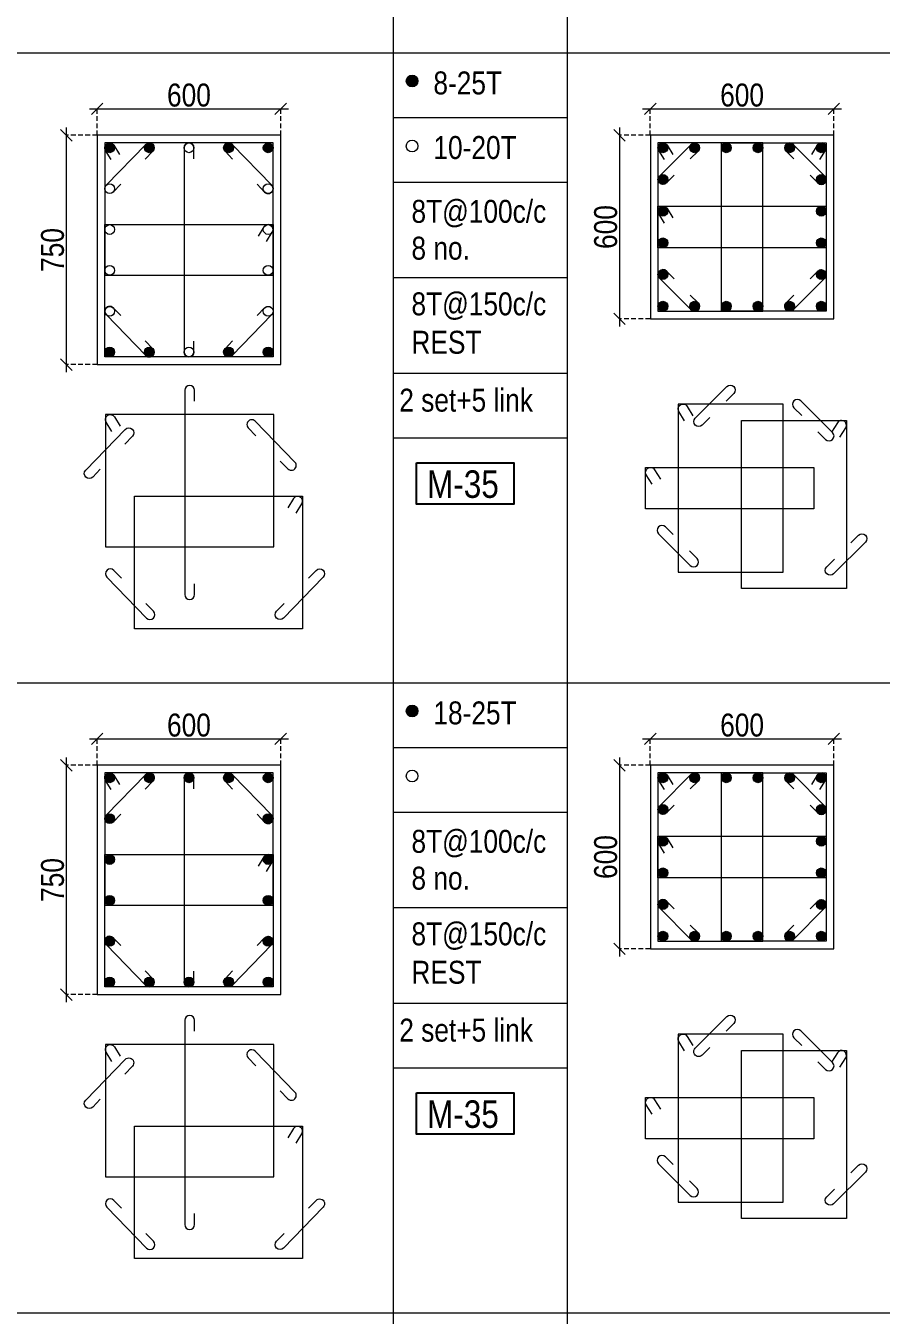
# Model space of a CAD drawing. Header units: millimetres. Extents: x 1112055 to 3390982, y -148532 to 766891.
# Drawn here: x 2186769 to 2197955, y 163087 to 179952 of the extents above; entities that cross this region are included whole.
import ezdxf
from ezdxf.enums import TextEntityAlignment as Align

# ---------------------------------------------------------------- set-up
doc = ezdxf.new("R2010")
doc.units = ezdxf.units.MM
doc.header["$PDMODE"] = 35
doc.header["$PDSIZE"] = -25
doc.linetypes.add('DASHED2', pattern=[0.375, 0.25, -0.125])
doc.linetypes.add('Hidden', pattern=[9.525, 6.35, -3.175])
for name, color, linetype, lineweight in [('B COL. SIZE DIM', 220, 'Continuous', 25), ('B COLSCH', 204, 'Continuous', 20), ('B COLUMN', 1, 'Hidden', 9), ('B STEEL', 34, 'Continuous', 15)]:
    doc.layers.add(name, color=color, linetype=linetype, lineweight=lineweight)
doc.layers.add('B TEXT', color=7, linetype='Continuous')
doc.styles.add('dim inside', font='romans.shx', dxfattribs={"width": 0.8, "height": 125})
doc.styles.add('SWINC', font='swissc.ttf')
doc.dimstyles.new('dim inside', dxfattribs={"dimtxt": 125, "dimasz": 100, "dimexe": 0, "dimexo": 0, "dimgap": 10, "dimtad": 0, "dimdec": 0, "dimzin": 0, "dimdsep": 46, "dimtxsty": 'dim inside', "dimblk": 'SMALL', "dimcen": 0.09, "dimadec": 0, "dimazin": 0, "dimtfac": 1, "dimtdec": 0, "dimtofl": 0, "dimtmove": 0, "dimatfit": 3, "dimfxl": 1, "dimtolj": 1, "dimtzin": 0, "dimarcsym": 2})

# ---------------------------------------------------------------- blocks, each defined once
blk = doc.blocks.new('_Oblique')
at = {"color": 0, "linetype": 'ByBlock', "lineweight": -2}
blk.add_line((-0.5, -0.5), (0.5, 0.5), dxfattribs=at)
blk = doc.blocks.new('*D321')
at = {"layer": 'B COL. SIZE DIM', "color": 250, "lineweight": 9, "ltscale": 250, "transparency": 16777216}
blk.add_line((2187603, 170625), (2190203, 170625), dxfattribs=at)
at = {"layer": 'B COL. SIZE DIM', "color": 250, "linetype": 'DASHED2', "lineweight": 9, "ltscale": 250, "transparency": 16777216}
for p, q in [((2187703, 170280), (2187703, 170625)), ((2190103, 170280), (2190103, 170625))]:
    blk.add_line(p, q, dxfattribs=at)
at = {"layer": 'Defpoints', "color": 0, "ltscale": 250, "transparency": 16777216}
for p in [(2190103, 170625), (2187703, 170280), (2190103, 170280)]:
    blk.add_point(p, dxfattribs=at)
at = {"layer": 'B COL. SIZE DIM', "color": 250, "lineweight": 9, "ltscale": 250, "transparency": 16777216, "xscale": 150, "yscale": 150, "zscale": 150, "rotation": 180}
blk.add_blockref('_Oblique', (2187703, 170625), dxfattribs=at)
at = {"layer": 'B COL. SIZE DIM', "color": 250, "lineweight": 9, "ltscale": 250, "transparency": 16777216, "xscale": 150, "yscale": 150, "zscale": 150}
blk.add_blockref('_Oblique', (2190103, 170625), dxfattribs=at)
at = {"layer": 'B COL. SIZE DIM', "color": 6, "ltscale": 250, "transparency": 16777216, "insert": (2188903, 170804), "char_height": 300, "attachment_point": 5, "style": 'SWINC'}
blk.add_mtext('\\A1;600', dxfattribs=at)
blk = doc.blocks.new('*D322')
at = {"layer": 'B COL. SIZE DIM', "color": 250, "lineweight": 9, "ltscale": 250, "transparency": 16777216}
blk.add_line((2187299, 170380), (2187299, 167180), dxfattribs=at)
at = {"layer": 'B COL. SIZE DIM', "color": 250, "linetype": 'DASHED2', "lineweight": 9, "ltscale": 250, "transparency": 16777216}
for p, q in [((2187703, 170280), (2187299, 170280)), ((2187703, 167280), (2187299, 167280))]:
    blk.add_line(p, q, dxfattribs=at)
at = {"layer": 'Defpoints', "color": 0, "ltscale": 250, "transparency": 16777216}
for p in [(2187703, 170280), (2187299, 167280), (2187703, 167280)]:
    blk.add_point(p, dxfattribs=at)
at = {"layer": 'B COL. SIZE DIM', "color": 250, "lineweight": 9, "ltscale": 250, "transparency": 16777216, "xscale": 150, "yscale": 150, "zscale": 150}
for p, rotation in [((2187299, 170280), 90), ((2187299, 167280), 270)]:
    blk.add_blockref('_Oblique', p, dxfattribs=dict(at, rotation=rotation))
at = {"layer": 'B COL. SIZE DIM', "color": 6, "ltscale": 250, "transparency": 16777216, "insert": (2187120, 168780), "char_height": 300, "attachment_point": 5, "rotation": 90, "style": 'SWINC'}
blk.add_mtext('\\A1;750', dxfattribs=at)
blk = doc.blocks.new('*D323')
at = {"layer": 'B COL. SIZE DIM', "color": 250, "lineweight": 9, "ltscale": 250, "transparency": 16777216}
blk.add_line((2187603, 178865), (2190203, 178865), dxfattribs=at)
at = {"layer": 'B COL. SIZE DIM', "color": 250, "linetype": 'DASHED2', "lineweight": 9, "ltscale": 250, "transparency": 16777216}
for p, q in [((2187703, 178520), (2187703, 178865)), ((2190103, 178520), (2190103, 178865))]:
    blk.add_line(p, q, dxfattribs=at)
at = {"layer": 'Defpoints', "color": 0, "ltscale": 250, "transparency": 16777216}
for p in [(2190103, 178865), (2187703, 178520), (2190103, 178520)]:
    blk.add_point(p, dxfattribs=at)
at = {"layer": 'B COL. SIZE DIM', "color": 250, "lineweight": 9, "ltscale": 250, "transparency": 16777216, "xscale": 150, "yscale": 150, "zscale": 150, "rotation": 180}
blk.add_blockref('_Oblique', (2187703, 178865), dxfattribs=at)
at = {"layer": 'B COL. SIZE DIM', "color": 250, "lineweight": 9, "ltscale": 250, "transparency": 16777216, "xscale": 150, "yscale": 150, "zscale": 150}
blk.add_blockref('_Oblique', (2190103, 178865), dxfattribs=at)
at = {"layer": 'B COL. SIZE DIM', "color": 6, "ltscale": 250, "transparency": 16777216, "insert": (2188903, 179044), "char_height": 300, "attachment_point": 5, "style": 'SWINC'}
blk.add_mtext('\\A1;600', dxfattribs=at)
blk = doc.blocks.new('*D324')
at = {"layer": 'B COL. SIZE DIM', "color": 250, "lineweight": 9, "ltscale": 250, "transparency": 16777216}
blk.add_line((2187299, 178620), (2187299, 175420), dxfattribs=at)
at = {"layer": 'B COL. SIZE DIM', "color": 250, "linetype": 'DASHED2', "lineweight": 9, "ltscale": 250, "transparency": 16777216}
for p, q in [((2187703, 178520), (2187299, 178520)), ((2187703, 175520), (2187299, 175520))]:
    blk.add_line(p, q, dxfattribs=at)
at = {"layer": 'Defpoints', "color": 0, "ltscale": 250, "transparency": 16777216}
for p in [(2187703, 178520), (2187299, 175520), (2187703, 175520)]:
    blk.add_point(p, dxfattribs=at)
at = {"layer": 'B COL. SIZE DIM', "color": 250, "lineweight": 9, "ltscale": 250, "transparency": 16777216, "xscale": 150, "yscale": 150, "zscale": 150}
for p, rotation in [((2187299, 178520), 90), ((2187299, 175520), 270)]:
    blk.add_blockref('_Oblique', p, dxfattribs=dict(at, rotation=rotation))
at = {"layer": 'B COL. SIZE DIM', "color": 6, "ltscale": 250, "transparency": 16777216, "insert": (2187120, 177020), "char_height": 300, "attachment_point": 5, "rotation": 90, "style": 'SWINC'}
blk.add_mtext('\\A1;750', dxfattribs=at)
blk = doc.blocks.new('*D986')
at = {"layer": 'B COL. SIZE DIM', "color": 250, "lineweight": 9, "ltscale": 250, "transparency": 16777216}
blk.add_line((2194836, 170625), (2197436, 170625), dxfattribs=at)
at = {"layer": 'B COL. SIZE DIM', "color": 250, "linetype": 'DASHED2', "lineweight": 9, "ltscale": 250, "transparency": 16777216}
for p, q in [((2194936, 170280), (2194936, 170625)), ((2197336, 170280), (2197336, 170625))]:
    blk.add_line(p, q, dxfattribs=at)
at = {"layer": 'Defpoints', "color": 0, "ltscale": 250, "transparency": 16777216}
for p in [(2197336, 170625), (2194936, 170280), (2197336, 170280)]:
    blk.add_point(p, dxfattribs=at)
at = {"layer": 'B COL. SIZE DIM', "color": 250, "lineweight": 9, "ltscale": 250, "transparency": 16777216, "xscale": 150, "yscale": 150, "zscale": 150, "rotation": 180}
blk.add_blockref('_Oblique', (2194936, 170625), dxfattribs=at)
at = {"layer": 'B COL. SIZE DIM', "color": 250, "lineweight": 9, "ltscale": 250, "transparency": 16777216, "xscale": 150, "yscale": 150, "zscale": 150}
blk.add_blockref('_Oblique', (2197336, 170625), dxfattribs=at)
at = {"layer": 'B COL. SIZE DIM', "color": 6, "ltscale": 250, "transparency": 16777216, "insert": (2196136, 170804), "char_height": 300, "attachment_point": 5, "style": 'SWINC'}
blk.add_mtext('\\A1;600', dxfattribs=at)
blk = doc.blocks.new('*D987')
at = {"layer": 'B COL. SIZE DIM', "color": 250, "lineweight": 9, "ltscale": 250, "transparency": 16777216}
blk.add_line((2194532, 170380), (2194532, 167780), dxfattribs=at)
at = {"layer": 'B COL. SIZE DIM', "color": 250, "linetype": 'DASHED2', "lineweight": 9, "ltscale": 250, "transparency": 16777216}
for p, q in [((2194936, 170280), (2194532, 170280)), ((2194936, 167880), (2194532, 167880))]:
    blk.add_line(p, q, dxfattribs=at)
at = {"layer": 'Defpoints', "color": 0, "ltscale": 250, "transparency": 16777216}
for p in [(2194936, 170280), (2194532, 167880), (2194936, 167880)]:
    blk.add_point(p, dxfattribs=at)
at = {"layer": 'B COL. SIZE DIM', "color": 250, "lineweight": 9, "ltscale": 250, "transparency": 16777216, "xscale": 150, "yscale": 150, "zscale": 150}
for p, rotation in [((2194532, 170280), 90), ((2194532, 167880), 270)]:
    blk.add_blockref('_Oblique', p, dxfattribs=dict(at, rotation=rotation))
at = {"layer": 'B COL. SIZE DIM', "color": 6, "ltscale": 250, "transparency": 16777216, "insert": (2194353, 169080), "char_height": 300, "attachment_point": 5, "rotation": 90, "style": 'SWINC'}
blk.add_mtext('\\A1;600', dxfattribs=at)
blk = doc.blocks.new('*D980')
at = {"layer": 'B COL. SIZE DIM', "color": 250, "lineweight": 9, "ltscale": 250, "transparency": 16777216}
blk.add_line((2194836, 178865), (2197436, 178865), dxfattribs=at)
at = {"layer": 'B COL. SIZE DIM', "color": 250, "linetype": 'DASHED2', "lineweight": 9, "ltscale": 250, "transparency": 16777216}
for p, q in [((2194936, 178520), (2194936, 178865)), ((2197336, 178520), (2197336, 178865))]:
    blk.add_line(p, q, dxfattribs=at)
at = {"layer": 'Defpoints', "color": 0, "ltscale": 250, "transparency": 16777216}
for p in [(2197336, 178865), (2194936, 178520), (2197336, 178520)]:
    blk.add_point(p, dxfattribs=at)
at = {"layer": 'B COL. SIZE DIM', "color": 250, "lineweight": 9, "ltscale": 250, "transparency": 16777216, "xscale": 150, "yscale": 150, "zscale": 150, "rotation": 180}
blk.add_blockref('_Oblique', (2194936, 178865), dxfattribs=at)
at = {"layer": 'B COL. SIZE DIM', "color": 250, "lineweight": 9, "ltscale": 250, "transparency": 16777216, "xscale": 150, "yscale": 150, "zscale": 150}
blk.add_blockref('_Oblique', (2197336, 178865), dxfattribs=at)
at = {"layer": 'B COL. SIZE DIM', "color": 6, "ltscale": 250, "transparency": 16777216, "insert": (2196136, 179044), "char_height": 300, "attachment_point": 5, "style": 'SWINC'}
blk.add_mtext('\\A1;600', dxfattribs=at)
blk = doc.blocks.new('*D981')
at = {"layer": 'B COL. SIZE DIM', "color": 250, "lineweight": 9, "ltscale": 250, "transparency": 16777216}
blk.add_line((2194532, 178620), (2194532, 176020), dxfattribs=at)
at = {"layer": 'B COL. SIZE DIM', "color": 250, "linetype": 'DASHED2', "lineweight": 9, "ltscale": 250, "transparency": 16777216}
for p, q in [((2194936, 178520), (2194532, 178520)), ((2194936, 176120), (2194532, 176120))]:
    blk.add_line(p, q, dxfattribs=at)
at = {"layer": 'Defpoints', "color": 0, "ltscale": 250, "transparency": 16777216}
for p in [(2194936, 178520), (2194532, 176120), (2194936, 176120)]:
    blk.add_point(p, dxfattribs=at)
at = {"layer": 'B COL. SIZE DIM', "color": 250, "lineweight": 9, "ltscale": 250, "transparency": 16777216, "xscale": 150, "yscale": 150, "zscale": 150}
for p, rotation in [((2194532, 178520), 90), ((2194532, 176120), 270)]:
    blk.add_blockref('_Oblique', p, dxfattribs=dict(at, rotation=rotation))
at = {"layer": 'B COL. SIZE DIM', "color": 6, "ltscale": 250, "transparency": 16777216, "insert": (2194353, 177320), "char_height": 300, "attachment_point": 5, "rotation": 90, "style": 'SWINC'}
blk.add_mtext('\\A1;600', dxfattribs=at)

msp = doc.modelspace()

# ---------------------------------------------------------------- hatches: boundary and pattern name
at = {"layer": 'B STEEL', "lineweight": 9, "ltscale": 0.5}
h = msp.add_hatch(color=34, dxfattribs=at)
edge = h.paths.add_edge_path()
edge.add_arc((2191821.1, 179229.5), 76.8, 0, 360)
h = msp.add_hatch(color=34, dxfattribs=at)
edge = h.paths.add_edge_path()
edge.add_arc((2187866.7, 178356.3), 64, 0, 360)
at = {"layer": 'B STEEL', "lineweight": 30}
h = msp.add_hatch(color=34, dxfattribs=at)
edge = h.paths.add_edge_path()
edge.add_arc((2188384.7, 178356.3), 64, 0, 360)
h = msp.add_hatch(color=34, dxfattribs=at)
edge = h.paths.add_edge_path()
edge.add_arc((2189420.7, 178356.3), 64, 0, 360)
at = {"layer": 'B STEEL', "lineweight": 9, "ltscale": 0.5}
h = msp.add_hatch(color=34, dxfattribs=at)
edge = h.paths.add_edge_path()
edge.add_arc((2189938.7, 178356.3), 64, 180, 540, ccw=False)
h = msp.add_hatch(color=34, dxfattribs=at)
edge = h.paths.add_edge_path()
edge.add_arc((2195100.3, 178356.3), 64, 0, 360)
h = msp.add_hatch(color=34, dxfattribs=at)
edge = h.paths.add_edge_path()
edge.add_arc((2195514.7, 178356.3), 64, 180, 540, ccw=False)
at = {"layer": 'B STEEL'}
h = msp.add_hatch(color=34, dxfattribs=at)
edge = h.paths.add_edge_path()
edge.add_arc((2195929.1, 178356.3), 64, 0, 360)
h = msp.add_hatch(color=34, dxfattribs=at)
edge = h.paths.add_edge_path()
edge.add_arc((2196343.4, 178356.3), 64, 0, 360)
at = {"layer": 'B STEEL', "lineweight": 9, "ltscale": 0.5}
h = msp.add_hatch(color=34, dxfattribs=at)
edge = h.paths.add_edge_path()
edge.add_arc((2196757.8, 178356.3), 64, 180, 540, ccw=False)
h = msp.add_hatch(color=34, dxfattribs=at)
edge = h.paths.add_edge_path()
edge.add_arc((2197172.2, 178356.3), 64, 180, 540, ccw=False)
h = msp.add_hatch(color=34, dxfattribs=at)
edge = h.paths.add_edge_path()
edge.add_arc((2195100.3, 177941.9), 64, 0, 360)
h = msp.add_hatch(color=34, dxfattribs=at)
edge = h.paths.add_edge_path()
edge.add_arc((2197172.2, 177941.9), 64, 180, 540, ccw=False)
at = {"layer": 'B STEEL'}
h = msp.add_hatch(color=34, dxfattribs=at)
edge = h.paths.add_edge_path()
edge.add_arc((2195100.3, 177527.5), 64, 0, 360)
h = msp.add_hatch(color=34, dxfattribs=at)
edge = h.paths.add_edge_path()
edge.add_arc((2197172.2, 177527.5), 64, 0, 360)
h = msp.add_hatch(color=34, dxfattribs=at)
edge = h.paths.add_edge_path()
edge.add_arc((2195100.3, 177113.1), 64, 0, 360)
h = msp.add_hatch(color=34, dxfattribs=at)
edge = h.paths.add_edge_path()
edge.add_arc((2197172.2, 177113.1), 64, 0, 360)
at = {"layer": 'B STEEL', "lineweight": 9, "ltscale": 0.5}
h = msp.add_hatch(color=34, dxfattribs=at)
edge = h.paths.add_edge_path()
edge.add_arc((2195100.3, 176698.7), 64, 0, 360)
h = msp.add_hatch(color=34, dxfattribs=at)
edge = h.paths.add_edge_path()
edge.add_arc((2197172.2, 176698.7), 64, 180, 540, ccw=False)
h = msp.add_hatch(color=34, dxfattribs=at)
edge = h.paths.add_edge_path()
edge.add_arc((2195100.3, 176284.3), 64, 0, 360, ccw=False)
h = msp.add_hatch(color=34, dxfattribs=at)
edge = h.paths.add_edge_path()
edge.add_arc((2195514.7, 176284.3), 64, -180, 180)
at = {"layer": 'B STEEL'}
h = msp.add_hatch(color=34, dxfattribs=at)
edge = h.paths.add_edge_path()
edge.add_arc((2195929.1, 176284.3), 64, 0, 360)
h = msp.add_hatch(color=34, dxfattribs=at)
edge = h.paths.add_edge_path()
edge.add_arc((2196343.4, 176284.3), 64, 0, 360)
at = {"layer": 'B STEEL', "lineweight": 9, "ltscale": 0.5}
h = msp.add_hatch(color=34, dxfattribs=at)
edge = h.paths.add_edge_path()
edge.add_arc((2196757.8, 176284.3), 64, -180, 180)
h = msp.add_hatch(color=34, dxfattribs=at)
edge = h.paths.add_edge_path()
edge.add_arc((2197172.2, 176284.3), 64, -180, 180)
h = msp.add_hatch(color=34, dxfattribs=at)
edge = h.paths.add_edge_path()
edge.add_arc((2187866.7, 175684.3), 64, 0, 360, ccw=False)
at = {"layer": 'B STEEL', "lineweight": 30}
h = msp.add_hatch(color=34, dxfattribs=at)
edge = h.paths.add_edge_path()
edge.add_arc((2188384.7, 175684.3), 64, 0, 360)
h = msp.add_hatch(color=34, dxfattribs=at)
edge = h.paths.add_edge_path()
edge.add_arc((2189420.7, 175684.3), 64, 0, 360)
at = {"layer": 'B STEEL', "lineweight": 9, "ltscale": 0.5}
h = msp.add_hatch(color=34, dxfattribs=at)
edge = h.paths.add_edge_path()
edge.add_arc((2189938.7, 175684.3), 64, -180, 180)
h = msp.add_hatch(color=34, dxfattribs=at)
edge = h.paths.add_edge_path()
edge.add_arc((2191821.1, 170989.6), 76.8, 0, 360)
h = msp.add_hatch(color=34, dxfattribs=at)
edge = h.paths.add_edge_path()
edge.add_arc((2187866.7, 170116.4), 64, 0, 360)
at = {"layer": 'B STEEL', "lineweight": 30}
h = msp.add_hatch(color=34, dxfattribs=at)
edge = h.paths.add_edge_path()
edge.add_arc((2188384.7, 170116.4), 64, 0, 360)
h = msp.add_hatch(color=34, dxfattribs=at)
edge = h.paths.add_edge_path()
edge.add_arc((2188902.7, 170116.4), 64, 0, 360)
h = msp.add_hatch(color=34, dxfattribs=at)
edge = h.paths.add_edge_path()
edge.add_arc((2189420.7, 170116.4), 64, 0, 360)
at = {"layer": 'B STEEL', "lineweight": 9, "ltscale": 0.5}
h = msp.add_hatch(color=34, dxfattribs=at)
edge = h.paths.add_edge_path()
edge.add_arc((2189938.7, 170116.4), 64, 180, 540, ccw=False)
h = msp.add_hatch(color=34, dxfattribs=at)
edge = h.paths.add_edge_path()
edge.add_arc((2195100.3, 170116.4), 64, 0, 360)
h = msp.add_hatch(color=34, dxfattribs=at)
edge = h.paths.add_edge_path()
edge.add_arc((2195514.7, 170116.4), 64, 180, 540, ccw=False)
at = {"layer": 'B STEEL'}
h = msp.add_hatch(color=34, dxfattribs=at)
edge = h.paths.add_edge_path()
edge.add_arc((2195929.1, 170116.4), 64, 0, 360)
h = msp.add_hatch(color=34, dxfattribs=at)
edge = h.paths.add_edge_path()
edge.add_arc((2196343.4, 170116.4), 64, 0, 360)
at = {"layer": 'B STEEL', "lineweight": 9, "ltscale": 0.5}
h = msp.add_hatch(color=34, dxfattribs=at)
edge = h.paths.add_edge_path()
edge.add_arc((2196757.8, 170116.4), 64, 180, 540, ccw=False)
h = msp.add_hatch(color=34, dxfattribs=at)
edge = h.paths.add_edge_path()
edge.add_arc((2197172.2, 170116.4), 64, 180, 540, ccw=False)
h = msp.add_hatch(color=34, dxfattribs=at)
edge = h.paths.add_edge_path()
edge.add_arc((2195100.3, 169702), 64, 0, 360)
h = msp.add_hatch(color=34, dxfattribs=at)
edge = h.paths.add_edge_path()
edge.add_arc((2197172.2, 169702), 64, 180, 540, ccw=False)
at = {"layer": 'B STEEL', "lineweight": 30}
h = msp.add_hatch(color=34, dxfattribs=at)
edge = h.paths.add_edge_path()
edge.add_arc((2187866.7, 169582), 64, 0, 360)
h = msp.add_hatch(color=34, dxfattribs=at)
edge = h.paths.add_edge_path()
edge.add_arc((2189938.7, 169582), 64, 0, 360)
at = {"layer": 'B STEEL'}
h = msp.add_hatch(color=34, dxfattribs=at)
edge = h.paths.add_edge_path()
edge.add_arc((2195100.3, 169287.6), 64, 0, 360)
h = msp.add_hatch(color=34, dxfattribs=at)
edge = h.paths.add_edge_path()
edge.add_arc((2197172.2, 169287.6), 64, 0, 360)
at = {"layer": 'B STEEL', "lineweight": 30}
h = msp.add_hatch(color=34, dxfattribs=at)
edge = h.paths.add_edge_path()
edge.add_arc((2187866.7, 169047.6), 64, 0, 360)
h = msp.add_hatch(color=34, dxfattribs=at)
edge = h.paths.add_edge_path()
edge.add_arc((2189938.7, 169047.6), 64, 0, 360)
at = {"layer": 'B STEEL'}
h = msp.add_hatch(color=34, dxfattribs=at)
edge = h.paths.add_edge_path()
edge.add_arc((2195100.3, 168873.2), 64, 0, 360)
h = msp.add_hatch(color=34, dxfattribs=at)
edge = h.paths.add_edge_path()
edge.add_arc((2197172.2, 168873.2), 64, 0, 360)
at = {"layer": 'B STEEL', "lineweight": 30}
h = msp.add_hatch(color=34, dxfattribs=at)
edge = h.paths.add_edge_path()
edge.add_arc((2187866.7, 168513.2), 64, 0, 360)
h = msp.add_hatch(color=34, dxfattribs=at)
edge = h.paths.add_edge_path()
edge.add_arc((2189938.7, 168513.2), 64, 0, 360)
at = {"layer": 'B STEEL', "lineweight": 9, "ltscale": 0.5}
h = msp.add_hatch(color=34, dxfattribs=at)
edge = h.paths.add_edge_path()
edge.add_arc((2195100.3, 168458.9), 64, 0, 360)
h = msp.add_hatch(color=34, dxfattribs=at)
edge = h.paths.add_edge_path()
edge.add_arc((2197172.2, 168458.9), 64, 180, 540, ccw=False)
at = {"layer": 'B STEEL', "lineweight": 30}
h = msp.add_hatch(color=34, dxfattribs=at)
edge = h.paths.add_edge_path()
edge.add_arc((2187866.7, 167978.9), 64, 0, 360)
h = msp.add_hatch(color=34, dxfattribs=at)
edge = h.paths.add_edge_path()
edge.add_arc((2189938.7, 167978.9), 64, 0, 360)
at = {"layer": 'B STEEL', "lineweight": 9, "ltscale": 0.5}
h = msp.add_hatch(color=34, dxfattribs=at)
edge = h.paths.add_edge_path()
edge.add_arc((2195100.3, 168044.5), 64, 0, 360, ccw=False)
h = msp.add_hatch(color=34, dxfattribs=at)
edge = h.paths.add_edge_path()
edge.add_arc((2195514.7, 168044.5), 64, -180, 180)
at = {"layer": 'B STEEL'}
h = msp.add_hatch(color=34, dxfattribs=at)
edge = h.paths.add_edge_path()
edge.add_arc((2195929.1, 168044.5), 64, 0, 360)
h = msp.add_hatch(color=34, dxfattribs=at)
edge = h.paths.add_edge_path()
edge.add_arc((2196343.4, 168044.5), 64, 0, 360)
at = {"layer": 'B STEEL', "lineweight": 9, "ltscale": 0.5}
h = msp.add_hatch(color=34, dxfattribs=at)
edge = h.paths.add_edge_path()
edge.add_arc((2196757.8, 168044.5), 64, -180, 180)
h = msp.add_hatch(color=34, dxfattribs=at)
edge = h.paths.add_edge_path()
edge.add_arc((2197172.2, 168044.5), 64, -180, 180)
h = msp.add_hatch(color=34, dxfattribs=at)
edge = h.paths.add_edge_path()
edge.add_arc((2187866.7, 167444.5), 64, 0, 360, ccw=False)
at = {"layer": 'B STEEL', "lineweight": 30}
h = msp.add_hatch(color=34, dxfattribs=at)
edge = h.paths.add_edge_path()
edge.add_arc((2188384.7, 167444.5), 64, 0, 360)
h = msp.add_hatch(color=34, dxfattribs=at)
edge = h.paths.add_edge_path()
edge.add_arc((2188902.7, 167444.5), 64, 0, 360)
h = msp.add_hatch(color=34, dxfattribs=at)
edge = h.paths.add_edge_path()
edge.add_arc((2189420.7, 167444.5), 64, 0, 360)
at = {"layer": 'B STEEL', "lineweight": 9, "ltscale": 0.5}
h = msp.add_hatch(color=34, dxfattribs=at)
edge = h.paths.add_edge_path()
edge.add_arc((2189938.7, 167444.5), 64, -180, 180)

# ---------------------------------------------------------------- linework, layer by layer
at = {"layer": 'B COLSCH', "color": 250, "lineweight": 0}
for p, q in [((2191574.8, 196077.4), (2191574.8, 146638.4)), ((2193849.2, 196077.4), (2193849.2, 139385.8)), ((2087919, 179597.8), (2215549.8, 179597.8)), ((2191574.8, 178752.8), (2193849.2, 178752.8)), ((2191574.8, 177907.8), (2193849.2, 177907.8)), ((2191574.8, 176658), (2193849.2, 176658)), ((2191574.8, 175408.2), (2193849.2, 175408.2)), ((2191574.8, 174563.2), (2193849.2, 174563.2)), ((2087919, 171357.9), (2215549.8, 171357.9)), ((2191574.8, 170512.9), (2193849.2, 170512.9)), ((2191574.8, 169667.9), (2193849.2, 169667.9)), ((2191574.8, 168418.2), (2193849.2, 168418.2)), ((2191574.8, 167168.4), (2193849.2, 167168.4)), ((2191574.8, 166323.4), (2193849.2, 166323.4)), ((2087919, 163118.1), (2215549.8, 163118.1))]:
    msp.add_line(p, q, dxfattribs=at)
at = {"layer": 'B COLUMN', "color": 1, "linetype": 'ByBlock', "lineweight": 20}
for points in [[(2187702.7, 175520.3), (2190102.7, 175520.3), (2190102.7, 178520.3), (2187702.7, 178520.3)], [(2194936.3, 176120.3), (2197336.3, 176120.3), (2197336.3, 178520.3), (2194936.3, 178520.3)], [(2187702.7, 167280.4), (2190102.7, 167280.4), (2190102.7, 170280.4), (2187702.7, 170280.4)], [(2194936.3, 167880.4), (2197336.3, 167880.4), (2197336.3, 170280.4), (2194936.3, 170280.4)]]:
    msp.add_lwpolyline(points, close=True, dxfattribs=at)
at = {"layer": 'B STEEL', "color": 34, "lineweight": 9, "ltscale": 0.5}
for points in [[(2187887, 178201.2), (2187812.2, 178322.7, -1), (2187921.2, 178389.8), (2187996, 178268.3)], [(2188012, 177879.7), (2187912.7, 177777.3, -1), (2187820.8, 177866.4), (2188338.7, 178400.8, -1), (2188430.7, 178311.7), (2188331.4, 178209.3)], [(2188966.7, 178213.6), (2188966.7, 178356.3, 1), (2188838.7, 178356.3), (2188838.7, 175684.3, 1), (2188966.7, 175684.3), (2188966.7, 175827)], [(2189793.4, 177879.7), (2189892.7, 177777.3, 1), (2189984.7, 177866.4), (2189466.7, 178400.8, 1), (2189374.7, 178311.7), (2189474, 178209.3)], [(2195120.5, 178201.2), (2195045.8, 178322.7, -1), (2195154.8, 178389.8), (2195229.6, 178268.3)], [(2195246.4, 177997.5), (2195145.5, 177896.6, -1), (2195055, 177987.1), (2195469.4, 178401.5, -1), (2195559.9, 178311), (2195459.1, 178210.1)], [(2197026.1, 177997.5), (2197127, 177896.6, 1), (2197217.5, 177987.1), (2196803.1, 178401.5, 1), (2196712.6, 178311), (2196813.4, 178210.1)], [(2197152, 178201.2), (2197226.8, 178322.7, 1), (2197117.7, 178389.8), (2197042.9, 178268.3)], [(2195120.5, 177372.4), (2195045.8, 177493.9, -1), (2195154.8, 177561), (2195229.6, 177439.6)], [(2189918.4, 177132.4), (2189993.2, 177253.9, 1), (2189884.2, 177321), (2189809.4, 177199.6)], [(2195246.4, 176643.1), (2195145.5, 176744, 1), (2195055, 176653.4), (2195469.4, 176239, 1), (2195559.9, 176329.6), (2195459.1, 176430.4)], [(2197026.1, 176643.1), (2197127, 176744, -1), (2197217.5, 176653.4), (2196803.1, 176239, -1), (2196712.6, 176329.6), (2196813.4, 176430.4)], [(2188012, 176160.8), (2187912.7, 176263.3, 1), (2187820.8, 176174.1), (2188338.7, 175639.8, 1), (2188430.7, 175728.9), (2188331.4, 175831.3)], [(2189793.4, 176160.8), (2189892.7, 176263.3, -1), (2189984.7, 176174.1), (2189466.7, 175639.8, -1), (2189374.7, 175728.9), (2189474, 175831.3)], [(2188975.8, 175042.1), (2188975.8, 175184.8, 1), (2188847.8, 175184.8), (2188847.8, 172512.8, 1), (2188975.8, 172512.8), (2188975.8, 172655.4)], [(2195713.3, 174830.1), (2195612.5, 174729.3, -1), (2195521.9, 174819.8), (2195936.3, 175234.2, -1), (2196026.9, 175143.7), (2195926, 175042.8)], [(2197128, 174642.6), (2197228.8, 174541.8, 1), (2197319.4, 174632.3), (2196905, 175046.7, 1), (2196814.4, 174956.1), (2196915.3, 174855.3)], [(2195384.5, 174785.6), (2195309.7, 174907.1, -1), (2195418.8, 174974.2), (2195493.6, 174852.8)], [(2187896.1, 174647.7), (2187821.3, 174769.2, -1), (2187930.4, 174836.3), (2188005.1, 174714.8)], [(2190097.7, 174259.8), (2190196.9, 174157.3, 1), (2190288.9, 174246.5), (2189770.9, 174780.8, 1), (2189679, 174691.7), (2189778.2, 174589.3)], [(2197416, 174571.1), (2197490.7, 174692.5, 1), (2197381.7, 174759.7), (2197306.9, 174638.2)], [(2187744, 174152.2), (2187644.8, 174049.8, -1), (2187552.8, 174138.9), (2188070.8, 174673.3, -1), (2188162.8, 174584.2), (2188063.5, 174481.8)], [(2194958.6, 173956.9), (2194883.8, 174078.3, -1), (2194992.9, 174145.5), (2195067.6, 174024)], [(2190305.3, 173578.9), (2190380.1, 173700.4, 1), (2190271, 173767.5), (2190196.2, 173646)], [(2195234.2, 173296.5), (2195133.3, 173397.4, 1), (2195042.8, 173306.8), (2195457.2, 172892.4, 1), (2195547.7, 172983), (2195446.9, 173083.8)], [(2197556.5, 173188.6), (2197657.4, 173289.4, -1), (2197747.9, 173198.9), (2197333.5, 172784.5, -1), (2197243, 172875), (2197343.8, 172975.9)], [(2188021.1, 172726.7), (2187921.8, 172829.1, 1), (2187829.9, 172740), (2188347.9, 172205.6, 1), (2188439.8, 172294.7), (2188340.5, 172397.1)], [(2190466.6, 172726.7), (2190565.9, 172829.1, -1), (2190657.9, 172740), (2190139.9, 172205.6, -1), (2190047.9, 172294.7), (2190147.2, 172397.1)], [(2187887, 169961.4), (2187812.2, 170082.9, -1), (2187921.2, 170150), (2187996, 170028.5)], [(2188012, 169639.9), (2187912.7, 169537.5, -1), (2187820.8, 169626.6), (2188338.7, 170161, -1), (2188430.7, 170071.9), (2188331.4, 169969.4)], [(2188966.7, 169973.8), (2188966.7, 170116.4, 1), (2188838.7, 170116.4), (2188838.7, 167444.5, 1), (2188966.7, 167444.5), (2188966.7, 167587.1)], [(2189793.4, 169639.9), (2189892.7, 169537.5, 1), (2189984.7, 169626.6), (2189466.7, 170161, 1), (2189374.7, 170071.9), (2189474, 169969.4)], [(2195120.5, 169961.4), (2195045.8, 170082.9, -1), (2195154.8, 170150), (2195229.6, 170028.5)], [(2195246.4, 169757.6), (2195145.5, 169656.8, -1), (2195055, 169747.3), (2195469.4, 170161.7, -1), (2195559.9, 170071.2), (2195459.1, 169970.3)], [(2197026.1, 169757.6), (2197127, 169656.8, 1), (2197217.5, 169747.3), (2196803.1, 170161.7, 1), (2196712.6, 170071.2), (2196813.4, 169970.3)], [(2197152, 169961.4), (2197226.8, 170082.9, 1), (2197117.7, 170150), (2197042.9, 170028.5)], [(2195120.5, 169132.6), (2195045.8, 169254.1, -1), (2195154.8, 169321.2), (2195229.6, 169199.7)], [(2189918.4, 168892.6), (2189993.2, 169014.1, 1), (2189884.2, 169081.2), (2189809.4, 168959.7)], [(2195246.4, 168403.3), (2195145.5, 168504.1, 1), (2195055, 168413.6), (2195469.4, 167999.2, 1), (2195559.9, 168089.7), (2195459.1, 168190.6)], [(2197026.1, 168403.3), (2197127, 168504.1, -1), (2197217.5, 168413.6), (2196803.1, 167999.2, -1), (2196712.6, 168089.7), (2196813.4, 168190.6)], [(2188012, 167921), (2187912.7, 168023.4, 1), (2187820.8, 167934.3), (2188338.7, 167399.9, 1), (2188430.7, 167489), (2188331.4, 167591.4)], [(2189793.4, 167921), (2189892.7, 168023.4, -1), (2189984.7, 167934.3), (2189466.7, 167399.9, -1), (2189374.7, 167489), (2189474, 167591.4)], [(2188975.8, 166802.3), (2188975.8, 166944.9, 1), (2188847.8, 166944.9), (2188847.8, 164273, 1), (2188975.8, 164273), (2188975.8, 164415.6)], [(2195713.3, 166590.3), (2195612.5, 166489.4, -1), (2195521.9, 166580), (2195936.3, 166994.4, -1), (2196026.9, 166903.8), (2195926, 166803)], [(2197128, 166402.8), (2197228.8, 166301.9, 1), (2197319.4, 166392.4), (2196905, 166806.8, 1), (2196814.4, 166716.3), (2196915.3, 166615.4)], [(2187896.1, 166407.8), (2187821.3, 166529.3, -1), (2187930.4, 166596.4), (2188005.1, 166474.9)], [(2195384.5, 166545.8), (2195309.7, 166667.3, -1), (2195418.8, 166734.4), (2195493.6, 166612.9)], [(2190097.7, 166019.9), (2190196.9, 165917.5, 1), (2190288.9, 166006.6), (2189770.9, 166541, 1), (2189679, 166451.9), (2189778.2, 166349.5)], [(2197416, 166331.2), (2197490.7, 166452.7, 1), (2197381.7, 166519.8), (2197306.9, 166398.3)], [(2187744, 165912.4), (2187644.8, 165810, -1), (2187552.8, 165899.1), (2188070.8, 166433.5, -1), (2188162.8, 166344.4), (2188063.5, 166241.9)], [(2194958.6, 165717), (2194883.8, 165838.5, -1), (2194992.9, 165905.6), (2195067.6, 165784.1)], [(2190305.3, 165339.1), (2190380.1, 165460.5, 1), (2190271, 165527.6), (2190196.2, 165406.2)], [(2195234.2, 165056.6), (2195133.3, 165157.5, 1), (2195042.8, 165067), (2195457.2, 164652.6, 1), (2195547.7, 164743.1), (2195446.9, 164844)], [(2197556.5, 164948.7), (2197657.4, 165049.6, -1), (2197747.9, 164959.1), (2197333.5, 164544.7, -1), (2197243, 164635.2), (2197343.8, 164736.1)], [(2188021.1, 164486.8), (2187921.8, 164589.3, 1), (2187829.9, 164500.1), (2188347.9, 163965.8, 1), (2188439.8, 164054.9), (2188340.5, 164157.3)], [(2190466.6, 164486.8), (2190565.9, 164589.3, -1), (2190657.9, 164500.1), (2190139.9, 163965.8, -1), (2190047.9, 164054.9), (2190147.2, 164157.3)]]:
    msp.add_lwpolyline(points, format="xyb", dxfattribs=at)
for points in [[(2187802.7, 176689.1), (2190002.7, 176689.1), (2190002.7, 178420.3), (2187802.7, 178420.3)], [(2195036.3, 176220.3), (2196407.5, 176220.3), (2196407.5, 178420.3), (2195036.3, 178420.3)], [(2197236.3, 176220.3), (2195865, 176220.3), (2195865, 178420.3), (2197236.3, 178420.3)], [(2195036.3, 177591.5), (2197236.3, 177591.5), (2197236.3, 177049.1), (2195036.3, 177049.1)], [(2187802.7, 177351.5), (2190002.7, 177351.5), (2190002.7, 175620.3), (2187802.7, 175620.3)], [(2195300.2, 172804.7), (2196671.5, 172804.7), (2196671.5, 175004.7), (2195300.2, 175004.7)], [(2187811.8, 173135.5), (2190011.8, 173135.5), (2190011.8, 174866.7), (2187811.8, 174866.7)], [(2197500.2, 172590.1), (2196129, 172590.1), (2196129, 174790.1), (2197500.2, 174790.1)], [(2194874.3, 174175.9), (2197074.3, 174175.9), (2197074.3, 173633.5), (2194874.3, 173633.5)], [(2188189.6, 173798), (2190389.6, 173798), (2190389.6, 172066.7), (2188189.6, 172066.7)], [(2187802.7, 168449.2), (2190002.7, 168449.2), (2190002.7, 170180.4), (2187802.7, 170180.4)], [(2195036.3, 167980.4), (2196407.5, 167980.4), (2196407.5, 170180.4), (2195036.3, 170180.4)], [(2197236.3, 167980.4), (2195865, 167980.4), (2195865, 170180.4), (2197236.3, 170180.4)], [(2195036.3, 169351.7), (2197236.3, 169351.7), (2197236.3, 168809.2), (2195036.3, 168809.2)], [(2187802.7, 169111.7), (2190002.7, 169111.7), (2190002.7, 167380.4), (2187802.7, 167380.4)], [(2187811.8, 164895.7), (2190011.8, 164895.7), (2190011.8, 166626.9), (2187811.8, 166626.9)], [(2195300.2, 164564.9), (2196671.5, 164564.9), (2196671.5, 166764.9), (2195300.2, 166764.9)], [(2197500.2, 164350.3), (2196129, 164350.3), (2196129, 166550.3), (2197500.2, 166550.3)], [(2194874.3, 165936.1), (2197074.3, 165936.1), (2197074.3, 165393.6), (2194874.3, 165393.6)], [(2188189.6, 165558.1), (2190389.6, 165558.1), (2190389.6, 163826.9), (2188189.6, 163826.9)]]:
    msp.add_lwpolyline(points, close=True, dxfattribs=at)
for centre, radius in [((2191821.1, 179229.5), 76.8), ((2191821.1, 178379.2), 76.8), ((2187866.7, 178356.3), 64), ((2188384.7, 178356.3), 64), ((2188902.7, 178356.3), 64), ((2189420.7, 178356.3), 64), ((2189938.7, 178356.3), 64), ((2195100.3, 178356.3), 64), ((2195514.7, 178356.3), 64), ((2195929.1, 178356.3), 64), ((2196343.4, 178356.3), 64), ((2196757.8, 178356.3), 64), ((2197172.2, 178356.3), 64), ((2195100.3, 177941.9), 64), ((2197172.2, 177941.9), 64), ((2187866.7, 177821.9), 64), ((2189938.7, 177821.9), 64), ((2195100.3, 177527.5), 64), ((2197172.2, 177527.5), 64), ((2187866.7, 177287.5), 64), ((2189938.7, 177287.5), 64), ((2195100.3, 177113.1), 64), ((2197172.2, 177113.1), 64), ((2187866.7, 176753.1), 64), ((2189938.7, 176753.1), 64), ((2195100.3, 176698.7), 64), ((2197172.2, 176698.7), 64), ((2187866.7, 176218.7), 64), ((2189938.7, 176218.7), 64), ((2195100.3, 176284.3), 64), ((2195514.7, 176284.3), 64), ((2195929.1, 176284.3), 64), ((2196343.4, 176284.3), 64), ((2196757.8, 176284.3), 64), ((2197172.2, 176284.3), 64), ((2187866.7, 175684.3), 64), ((2188384.7, 175684.3), 64), ((2188902.7, 175684.3), 64), ((2189420.7, 175684.3), 64), ((2189938.7, 175684.3), 64), ((2191821.1, 170989.6), 76.8), ((2187866.7, 170116.4), 64), ((2188384.7, 170116.4), 64), ((2188902.7, 170116.4), 64), ((2189420.7, 170116.4), 64), ((2189938.7, 170116.4), 64), ((2191821.1, 170139.3), 76.8), ((2195100.3, 170116.4), 64), ((2195514.7, 170116.4), 64), ((2195929.1, 170116.4), 64), ((2196343.4, 170116.4), 64), ((2196757.8, 170116.4), 64), ((2197172.2, 170116.4), 64), ((2195100.3, 169702), 64), ((2197172.2, 169702), 64), ((2187866.7, 169582), 64), ((2189938.7, 169582), 64), ((2195100.3, 169287.6), 64), ((2197172.2, 169287.6), 64), ((2187866.7, 169047.6), 64), ((2189938.7, 169047.6), 64), ((2195100.3, 168873.2), 64), ((2197172.2, 168873.2), 64), ((2187866.7, 168513.2), 64), ((2189938.7, 168513.2), 64), ((2195100.3, 168458.9), 64), ((2197172.2, 168458.9), 64), ((2187866.7, 167978.9), 64), ((2189938.7, 167978.9), 64), ((2195100.3, 168044.5), 64), ((2195514.7, 168044.5), 64), ((2195929.1, 168044.5), 64), ((2196343.4, 168044.5), 64), ((2196757.8, 168044.5), 64), ((2197172.2, 168044.5), 64), ((2187866.7, 167444.5), 64), ((2188384.7, 167444.5), 64), ((2188902.7, 167444.5), 64), ((2189420.7, 167444.5), 64), ((2189938.7, 167444.5), 64)]:
    msp.add_circle(centre, radius, dxfattribs=at)
at = {"layer": 'B TEXT', "color": 1}
for points in [[(2191878.5, 174234.2), (2193153.1, 174234.2), (2193153.1, 173696.2), (2191878.5, 173696.2)], [(2191878.5, 165994.4), (2193153.1, 165994.4), (2193153.1, 165456.4), (2191878.5, 165456.4)]]:
    msp.add_lwpolyline(points, close=True, dxfattribs=at)

# ---------------------------------------------------------------- texts
at = {"layer": 'B TEXT', "style": 'SWINC'}
for s, p in [('8-25T', (2192099.6, 179054.9)), ('10-20T', (2192099.6, 178209.9)), ('8T@100c/c', (2191812.7, 177375.1)), ('8 no.', (2191812.7, 176893.3)), ('8T@150c/c', (2191812.7, 176165.2)), ('REST', (2191812.7, 175662.8)), ('2 set+5 link', (2191653, 174905.7)), ('18-25T', (2192099.6, 170815)), ('8T@100c/c', (2191812.7, 169135.2)), ('8 no.', (2191812.7, 168653.4)), ('8T@150c/c', (2191812.7, 167925.3)), ('REST', (2191812.7, 167422.9)), ('2 set+5 link', (2191653, 166665.9))]:
    msp.add_text(s, height=300, dxfattribs=at).set_placement(p)
at = {"layer": 'B TEXT', "color": 1, "style": 'SWINC'}
for p in [(2192015.8, 173669.7), (2192015.8, 165429.8)]:
    msp.add_text('M-35', height=360, dxfattribs=at).set_placement(p, align=Align.BOTTOM_LEFT)

# ---------------------------------------------------------------- dimensions: what is measured, and where the dimension line sits
at = {"layer": 'B COL. SIZE DIM', "color": 250, "ltscale": 250}
for base, p1, p2, picture, middle in [((2190102.7, 178865.2), (2187702.7, 178520.3), (2190102.7, 178520.3), '*D323', (2188902.7, 179044.2)), ((2197336.3, 178865.2), (2194936.3, 178520.3), (2197336.3, 178520.3), '*D980', (2196136.3, 179044.2)), ((2190102.7, 170625.4), (2187702.7, 170280.4), (2190102.7, 170280.4), '*D321', (2188902.7, 170804.4)), ((2197336.3, 170625.4), (2194936.3, 170280.4), (2197336.3, 170280.4), '*D986', (2196136.3, 170804.4))]:
    dim = msp.add_linear_dim(base=base, p1=p1, p2=p2, dimstyle='dim inside', override={"dimtxt": 300, "dimasz": 150, "dimgap": 25, "dimtad": 3, "dimlfac": 0.25, "dimtxsty": 'SWINC', "dimblk1": 'Oblique', "dimblk2": 'Oblique', "dimsah": 1, "dimdle": 100, "dimclrd": 250, "dimclre": 250, "dimclrt": 6, "dimfxl": 1000, "dimlwd": 9, "dimlwe": 9}, dxfattribs=at)
    dim.commit()
    dim.dimension.update_dxf_attribs({"geometry": picture, "text_midpoint": middle})
for base, p1, p2, picture, middle in [((2187298.8, 175520.3), (2187702.7, 178520.3), (2187702.7, 175520.3), '*D324', (2187120, 177020.3)), ((2194532.4, 176120.3), (2194936.3, 178520.3), (2194936.3, 176120.3), '*D981', (2194353.4, 177320.3)), ((2187298.8, 167280.4), (2187702.7, 170280.4), (2187702.7, 167280.4), '*D322', (2187120, 168780.4)), ((2194532.4, 167880.4), (2194936.3, 170280.4), (2194936.3, 167880.4), '*D987', (2194353.4, 169080.4))]:
    dim = msp.add_linear_dim(base=base, p1=p1, p2=p2, angle=90, dimstyle='dim inside', override={"dimtxt": 300, "dimasz": 150, "dimgap": 25, "dimtad": 3, "dimlfac": 0.25, "dimtxsty": 'SWINC', "dimblk1": 'Oblique', "dimblk2": 'Oblique', "dimsah": 1, "dimdle": 100, "dimclrd": 250, "dimclre": 250, "dimclrt": 6, "dimfxl": 1000, "dimlwd": 9, "dimlwe": 9}, dxfattribs=at)
    dim.commit()
    dim.dimension.update_dxf_attribs({"geometry": picture, "text_midpoint": middle})

doc.saveas('drawing.dxf')
